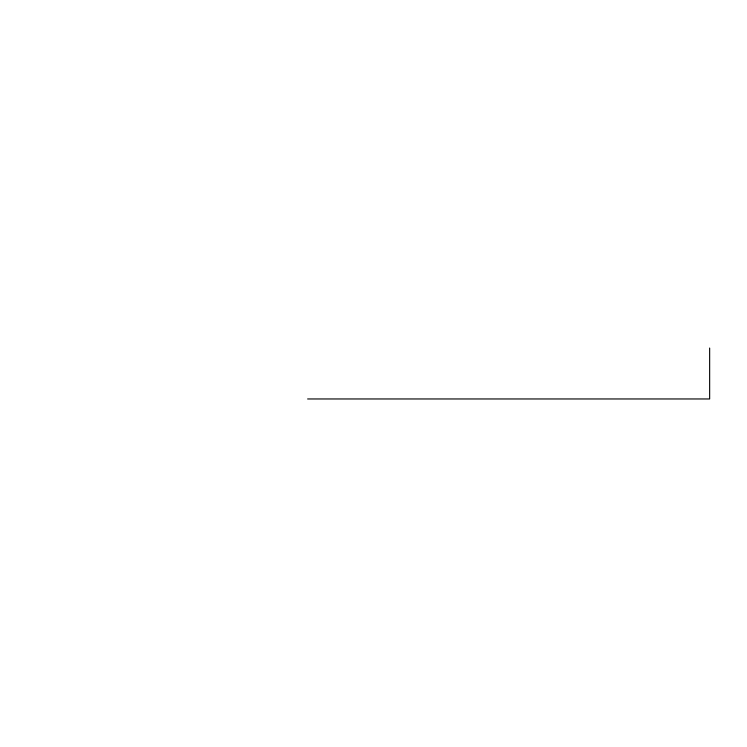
<?xml version="1.0" encoding="UTF-8"?>
<svg xmlns="http://www.w3.org/2000/svg" width="747" height="747" viewBox="0 0 747 747"><rect width="100%" height="100%" fill="white"/><g stroke="black" fill="none" stroke-linecap="round" stroke-linejoin="round"><path stroke-width="1.12" d="M307.624 398.963L709.65 398.963L709.65 348.037"/></g></svg>
